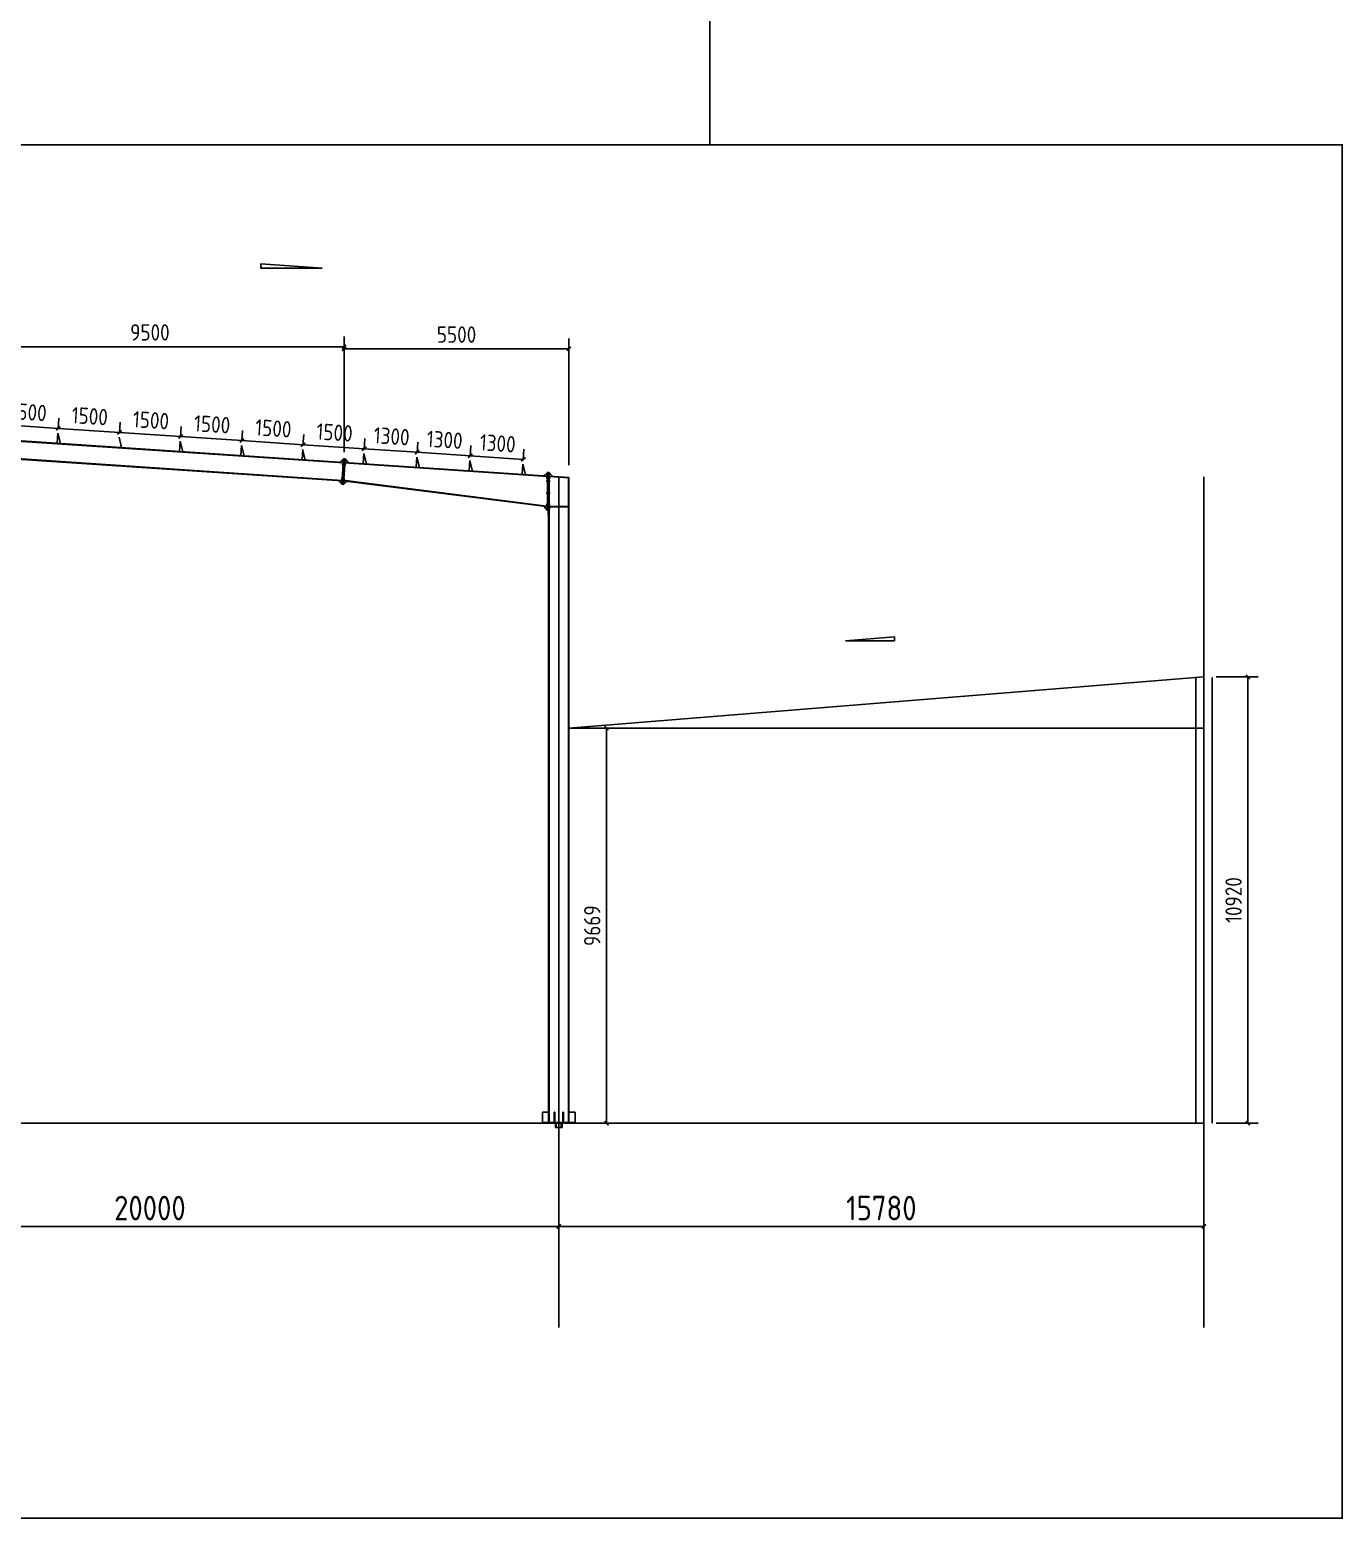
# Model space of a CAD drawing. Extents: x 424415 to 727970, y -73017 to 111783.
# Drawn here: x 695870 to 727970, y -22617 to 13798 of the extents above; entities that cross this region are included whole.
import ezdxf

# ---------------------------------------------------------------- set-up
doc = ezdxf.new("R2010")
doc.units = 0
doc.header["$LTSCALE"] = 1000
doc.header["$MEASUREMENT"] = 0
doc.layers.add('AXIS', color=3, linetype='Continuous')
doc.layers.add('DOTE', color=1, linetype='Continuous')
doc.styles.get("Standard").update_dxf_attribs({"font": 'gbenor.shx', "bigfont": 'gbcbig.shx'})
doc.dimstyles.get("Standard").update_dxf_attribs({"dimscale": 100, "dimtxt": 3.5, "dimasz": 1, "dimexe": 2.5, "dimexo": 3, "dimgap": 1.5, "dimtad": 1, "dimdec": 0, "dimzin": 0, "dimdsep": 46, "dimtxsty": 'Standard', "dimblk": 'ARCHTICK', "dimcen": 0.09, "dimadec": 0, "dimazin": 0, "dimtfac": 1, "dimtdec": 0, "dimtix": 1, "dimtmove": 2, "dimatfit": 3, "dimfxl": 1, "dimtolj": 1, "dimtzin": 0, "dimarcsym": 0})

# ---------------------------------------------------------------- blocks, each defined once
blk = doc.blocks.new('_ArchTick')
at = {"color": 0, "linetype": 'ByBlock', "const_width": 0.4}
blk.add_lwpolyline([(-0.5, -0.5), (0.5, 0.5)], dxfattribs=at)
blk = doc.blocks.new('*D1792')
at = {"color": 3, "lineweight": -2}
for p, q in [((703558, 3463), (703558, 6242)), ((709058, 3146), (709058, 6242)), ((709058, 5992), (703558, 5992))]:
    blk.add_line(p, q, dxfattribs=at)
at = {"layer": 'Defpoints', "color": 0}
for p in [(703558, 5992), (703558, 3163), (709058, 2846)]:
    blk.add_point(p, dxfattribs=at)
at = {"color": 3, "lineweight": -2, "xscale": 100, "yscale": 100, "zscale": 100, "rotation": 180}
blk.add_blockref('_ArchTick', (703558, 5992), dxfattribs=at)
at = {"color": 3, "lineweight": -2, "xscale": 100, "yscale": 100, "zscale": 100}
blk.add_blockref('_ArchTick', (709058, 5992), dxfattribs=at)
at = {"color": 0, "insert": (706308, 6342), "char_height": 400, "attachment_point": 5}
blk.add_mtext('\\A1;5500', dxfattribs=at)
blk = doc.blocks.new('*D1793')
at = {"color": 3, "lineweight": -2}
for p, q in [((694058, 4144), (694058, 6294)), ((703558, 3511), (703558, 6294)), ((703558, 6044), (694058, 6044))]:
    blk.add_line(p, q, dxfattribs=at)
at = {"layer": 'Defpoints', "color": 0}
for p in [(694058, 6044), (694058, 3844), (703558, 3211)]:
    blk.add_point(p, dxfattribs=at)
at = {"color": 3, "lineweight": -2, "xscale": 100, "yscale": 100, "zscale": 100, "rotation": 180}
blk.add_blockref('_ArchTick', (694058, 6044), dxfattribs=at)
at = {"color": 3, "lineweight": -2, "xscale": 100, "yscale": 100, "zscale": 100}
blk.add_blockref('_ArchTick', (703558, 6044), dxfattribs=at)
at = {"color": 0, "insert": (698808, 6394), "char_height": 400, "attachment_point": 5}
blk.add_mtext('\\A1;9500', dxfattribs=at)
blk = doc.blocks.new('*D1818')
at = {"color": 3, "lineweight": -2}
for p, q in [((695068, 4129), (695086, 4394)), ((695069, 4145), (696566, 4045)), ((696565, 4029), (696583, 4295))]:
    blk.add_line(p, q, dxfattribs=at)
at = {"layer": 'Defpoints', "color": 0}
for p in [(695062, 4029), (696566, 4045), (696558, 3930)]:
    blk.add_point(p, dxfattribs=at)
at = {"color": 3, "lineweight": -2, "xscale": 100, "yscale": 100, "zscale": 100}
for p, rotation in [((695069, 4145), 176.1859251658686), ((696566, 4045), 356.1859251658686)]:
    blk.add_blockref('_ArchTick', p, dxfattribs=dict(at, rotation=rotation))
at = {"color": 0, "insert": (695841, 4444), "char_height": 400, "attachment_point": 5, "rotation": 356.1859}
blk.add_mtext('\\A1;1500', dxfattribs=at)
blk = doc.blocks.new('*D1819')
at = {"color": 3, "lineweight": -2}
for p, q in [((696565, 4029), (696583, 4295)), ((696566, 4045), (698063, 3945)), ((698062, 3930), (698079, 4195))]:
    blk.add_line(p, q, dxfattribs=at)
at = {"layer": 'Defpoints', "color": 0}
for p in [(696558, 3930), (698055, 3830), (698063, 3945)]:
    blk.add_point(p, dxfattribs=at)
at = {"color": 3, "lineweight": -2, "xscale": 100, "yscale": 100, "zscale": 100}
for p, rotation in [((696566, 4045), 176.1859251658686), ((698063, 3945), 356.1859251658686)]:
    blk.add_blockref('_ArchTick', p, dxfattribs=dict(at, rotation=rotation))
at = {"color": 0, "insert": (697338, 4344), "char_height": 400, "attachment_point": 5, "rotation": 356.1859}
blk.add_mtext('\\A1;1500', dxfattribs=at)
blk = doc.blocks.new('*D1820')
at = {"color": 3, "lineweight": -2}
for p, q in [((698062, 3930), (698079, 4195)), ((699558, 3830), (699576, 4095)), ((698063, 3945), (699559, 3846))]:
    blk.add_line(p, q, dxfattribs=at)
at = {"layer": 'Defpoints', "color": 0}
for p in [(698055, 3830), (699552, 3730), (699559, 3846)]:
    blk.add_point(p, dxfattribs=at)
at = {"color": 3, "lineweight": -2, "xscale": 100, "yscale": 100, "zscale": 100}
for p, rotation in [((698063, 3945), 176.1859251658686), ((699559, 3846), 356.1859251658686)]:
    blk.add_blockref('_ArchTick', p, dxfattribs=dict(at, rotation=rotation))
at = {"color": 0, "insert": (698834, 4245), "char_height": 400, "attachment_point": 5, "rotation": 356.1859}
blk.add_mtext('\\A1;1500', dxfattribs=at)
blk = doc.blocks.new('*D1821')
at = {"color": 3, "lineweight": -2}
for p, q in [((699558, 3830), (699576, 4095)), ((699559, 3846), (701056, 3746)), ((701055, 3730), (701073, 3995))]:
    blk.add_line(p, q, dxfattribs=at)
at = {"layer": 'Defpoints', "color": 0}
for p in [(699552, 3730), (701056, 3746), (701048, 3630)]:
    blk.add_point(p, dxfattribs=at)
at = {"color": 3, "lineweight": -2, "xscale": 100, "yscale": 100, "zscale": 100}
for p, rotation in [((699559, 3846), 176.1859251658686), ((701056, 3746), 356.1859251658686)]:
    blk.add_blockref('_ArchTick', p, dxfattribs=dict(at, rotation=rotation))
at = {"color": 0, "insert": (700331, 4145), "char_height": 400, "attachment_point": 5, "rotation": 356.1859}
blk.add_mtext('\\A1;1500', dxfattribs=at)
blk = doc.blocks.new('*D1822')
at = {"color": 3, "lineweight": -2}
for p, q in [((701055, 3730), (701073, 3995)), ((701056, 3746), (702553, 3646)), ((702552, 3630), (702569, 3895))]:
    blk.add_line(p, q, dxfattribs=at)
at = {"layer": 'Defpoints', "color": 0}
for p in [(702553, 3646), (701048, 3630), (702545, 3531)]:
    blk.add_point(p, dxfattribs=at)
at = {"color": 3, "lineweight": -2, "xscale": 100, "yscale": 100, "zscale": 100}
for p, rotation in [((701056, 3746), 176.1859251658686), ((702553, 3646), 356.1859251658686)]:
    blk.add_blockref('_ArchTick', p, dxfattribs=dict(at, rotation=rotation))
at = {"color": 0, "insert": (701828, 4045), "char_height": 400, "attachment_point": 5, "rotation": 356.1859}
blk.add_mtext('\\A1;1500', dxfattribs=at)
blk = doc.blocks.new('*D1823')
at = {"color": 3, "lineweight": -2}
for p, q in [((702552, 3630), (702569, 3895)), ((702553, 3646), (704049, 3546)), ((704048, 3531), (704066, 3796))]:
    blk.add_line(p, q, dxfattribs=at)
at = {"layer": 'Defpoints', "color": 0}
for p in [(702545, 3531), (704042, 3431), (704049, 3546)]:
    blk.add_point(p, dxfattribs=at)
at = {"color": 3, "lineweight": -2, "xscale": 100, "yscale": 100, "zscale": 100}
for p, rotation in [((702553, 3646), 176.1859251658686), ((704049, 3546), 356.1859251658686)]:
    blk.add_blockref('_ArchTick', p, dxfattribs=dict(at, rotation=rotation))
at = {"color": 0, "insert": (703324, 3945), "char_height": 400, "attachment_point": 5, "rotation": 356.1859}
blk.add_mtext('\\A1;1500', dxfattribs=at)
blk = doc.blocks.new('*D1824')
at = {"color": 3, "lineweight": -2}
for p, q in [((704048, 3531), (704066, 3796)), ((705345, 3444), (705363, 3709)), ((704049, 3546), (705346, 3460))]:
    blk.add_line(p, q, dxfattribs=at)
at = {"layer": 'Defpoints', "color": 0}
for p in [(704042, 3431), (705339, 3344), (705346, 3460)]:
    blk.add_point(p, dxfattribs=at)
at = {"color": 3, "lineweight": -2, "xscale": 100, "yscale": 100, "zscale": 100}
for p, rotation in [((704049, 3546), 176.1859251658686), ((705346, 3460), 356.1859251658686)]:
    blk.add_blockref('_ArchTick', p, dxfattribs=dict(at, rotation=rotation))
at = {"color": 0, "insert": (704721, 3852), "char_height": 400, "attachment_point": 5, "rotation": 356.1859}
blk.add_mtext('\\A1;1300', dxfattribs=at)
blk = doc.blocks.new('*D1825')
at = {"color": 3, "lineweight": -2}
for p, q in [((705345, 3444), (705363, 3709)), ((705346, 3460), (706644, 3373)), ((706642, 3358), (706660, 3623))]:
    blk.add_line(p, q, dxfattribs=at)
at = {"layer": 'Defpoints', "color": 0}
for p in [(705339, 3344), (706644, 3373), (706636, 3258)]:
    blk.add_point(p, dxfattribs=at)
at = {"color": 3, "lineweight": -2, "xscale": 100, "yscale": 100, "zscale": 100}
for p, rotation in [((705346, 3460), 176.1859251658686), ((706644, 3373), 356.1859251658686)]:
    blk.add_blockref('_ArchTick', p, dxfattribs=dict(at, rotation=rotation))
at = {"color": 0, "insert": (706018, 3766), "char_height": 400, "attachment_point": 5, "rotation": 356.1859}
blk.add_mtext('\\A1;1300', dxfattribs=at)
blk = doc.blocks.new('*D1826')
at = {"color": 3, "lineweight": -2}
for p, q in [((706642, 3358), (706660, 3623)), ((706644, 3373), (707941, 3287)), ((707940, 3271), (707957, 3536))]:
    blk.add_line(p, q, dxfattribs=at)
at = {"layer": 'Defpoints', "color": 0}
for p in [(707941, 3287), (706636, 3258), (707933, 3171)]:
    blk.add_point(p, dxfattribs=at)
at = {"color": 3, "lineweight": -2, "xscale": 100, "yscale": 100, "zscale": 100}
for p, rotation in [((706644, 3373), 176.1859251658686), ((707941, 3287), 356.1859251658686)]:
    blk.add_blockref('_ArchTick', p, dxfattribs=dict(at, rotation=rotation))
at = {"color": 0, "insert": (707315, 3679), "char_height": 400, "attachment_point": 5, "rotation": 356.1859}
blk.add_mtext('\\A1;1300', dxfattribs=at)
blk = doc.blocks.new('*D1841')
at = {"color": 3, "lineweight": -2}
for p, q in [((708808, -14254), (708808, -15729)), ((724588, -14254), (724588, -15729)), ((708808, -15479), (724588, -15479))]:
    blk.add_line(p, q, dxfattribs=at)
at = {"layer": 'Defpoints', "color": 0}
for p in [(708808, -13954), (724588, -13954), (724588, -15479)]:
    blk.add_point(p, dxfattribs=at)
at = {"color": 3, "lineweight": -2, "xscale": 100, "yscale": 100, "zscale": 100, "rotation": 180}
blk.add_blockref('_ArchTick', (708808, -15479), dxfattribs=at)
at = {"color": 3, "lineweight": -2, "xscale": 100, "yscale": 100, "zscale": 100}
blk.add_blockref('_ArchTick', (724588, -15479), dxfattribs=at)
at = {"color": 0, "insert": (716698, -15029), "char_height": 600, "attachment_point": 5}
blk.add_mtext('\\A1;15780', dxfattribs=at)
blk = doc.blocks.new('*D1924')
at = {"color": 3, "lineweight": -2}
for p, q in [((709508, -3285), (710226, -3285)), ((709976, -12954), (709976, -3285)), ((709508, -12954), (710226, -12954))]:
    blk.add_line(p, q, dxfattribs=at)
at = {"layer": 'Defpoints', "color": 0}
for p in [(709208, -3285), (709976, -3285), (709208, -12954)]:
    blk.add_point(p, dxfattribs=at)
at = {"color": 3, "lineweight": -2, "xscale": 100, "yscale": 100, "zscale": 100}
for p, rotation in [((709976, -3285), 90), ((709976, -12954), 270)]:
    blk.add_blockref('_ArchTick', p, dxfattribs=dict(at, rotation=rotation))
at = {"color": 0, "insert": (709626, -8120), "char_height": 400, "attachment_point": 5, "rotation": 90}
blk.add_mtext('\\A1;9669', dxfattribs=at)
blk = doc.blocks.new('*D1925')
at = {"color": 3, "lineweight": -2}
for p, q in [((724888, -2034), (725913, -2034)), ((725663, -12954), (725663, -2034)), ((724888, -12954), (725913, -12954))]:
    blk.add_line(p, q, dxfattribs=at)
at = {"layer": 'Defpoints', "color": 0}
for p in [(724588, -2034), (725663, -2034), (724588, -12954)]:
    blk.add_point(p, dxfattribs=at)
at = {"color": 3, "lineweight": -2, "xscale": 100, "yscale": 100, "zscale": 100}
for p, rotation in [((725663, -2034), 90), ((725663, -12954), 270)]:
    blk.add_blockref('_ArchTick', p, dxfattribs=dict(at, rotation=rotation))
at = {"color": 0, "insert": (725313, -7494), "char_height": 400, "attachment_point": 5, "rotation": 90}
blk.add_mtext('\\A1;10920', dxfattribs=at)
blk = doc.blocks.new('*D2107')
at = {"color": 3, "lineweight": -2}
for p, q in [((688808, -14254), (688808, -15729)), ((708808, -14554), (708808, -15729)), ((688808, -15479), (708808, -15479))]:
    blk.add_line(p, q, dxfattribs=at)
at = {"layer": 'Defpoints', "color": 0}
for p in [(688808, -13954), (708808, -14254), (708808, -15479)]:
    blk.add_point(p, dxfattribs=at)
at = {"color": 3, "lineweight": -2, "xscale": 100, "yscale": 100, "zscale": 100, "rotation": 180}
blk.add_blockref('_ArchTick', (688808, -15479), dxfattribs=at)
at = {"color": 3, "lineweight": -2, "xscale": 100, "yscale": 100, "zscale": 100}
blk.add_blockref('_ArchTick', (708808, -15479), dxfattribs=at)
at = {"color": 0, "insert": (698808, -15029), "char_height": 600, "attachment_point": 5}
blk.add_mtext('\\A1;20000', dxfattribs=at)

msp = doc.modelspace()

# ---------------------------------------------------------------- linework, layer by layer
for p, q in [((701519.7, 7967.7), (701519.7, 8067.7)), ((701519.7, 8067.7), (703019.7, 7967.7)), ((703019.7, 7967.7), (701519.7, 7967.7)), ((694056.9, 3835.8), (703538.9, 3203.6)), ((694057.6, 3845.8), (703539.6, 3213.6)), ((696558.2, 3929.7), (696541.6, 3680.2)), ((696557, 3929.7), (696620.2, 3674.9)), ((698053.7, 3829.9), (698116.9, 3575.1)), ((699551.6, 3730.1), (699534.9, 3480.7)), ((699550.4, 3730.1), (699613.6, 3475.4)), ((694027.8, 3396.7), (703509.7, 2764.6)), ((694028.4, 3406.7), (703510.3, 2774.6)), ((701048.2, 3630.3), (701031.6, 3380.9)), ((701047.1, 3630.3), (701110.3, 3375.6)), ((702544.9, 3530.6), (702528.3, 3281.1)), ((702543.7, 3530.6), (702606.9, 3275.8)), ((703545.6, 3303.4), (703449.8, 3219.6)), ((703503.9, 2677.7), (703545.6, 3303.4)), ((703521.8, 2675.4), (703563.6, 3302.2)), ((703539.7, 2673.1), (703581.5, 3301)), ((703581.5, 3301), (703545.6, 3303.4)), ((703581.5, 3301), (703665.3, 3205.2)), ((704041.6, 3430.8), (704025, 3181.3)), ((704040.4, 3430.8), (704103.6, 3176)), ((705338.7, 3344.3), (705322.1, 3094.9)), ((705337.5, 3344.3), (705400.7, 3089.5)), ((703601.8, 3154.3), (703506, 3160.7)), ((703608.5, 3254.1), (703512.7, 3260.5)), ((703581.2, 3145.7), (703525.3, 3149.4)), ((703582.5, 3165.7), (703526.6, 3169.4)), ((703587.8, 3245.5), (703532, 3249.2)), ((703589.2, 3265.4), (703533.3, 3269.2)), ((703556.9, 3202.4), (708550.9, 2869.5)), ((703557.6, 3212.4), (708551.6, 2879.5)), ((706635.8, 3257.8), (706619.2, 3008.4)), ((706634.7, 3257.8), (706697.9, 3003.1)), ((707932.9, 3171.4), (707916.3, 2921.9)), ((707931.8, 3171.4), (707995, 2916.6)), ((708533.6, 2969.5), (708445, 2886.6)), ((708599.6, 2924.5), (708503.6, 2924.5)), ((708551.6, 2969.5), (708533.6, 2969.5)), ((708533.6, 2969.5), (708533.6, 2039.5)), ((708551.6, 2969.5), (708551.6, 1939.5)), ((708551.6, 2969.5), (708569.6, 2969.5)), ((708569.6, 2969.5), (708569.6, 1939.5)), ((703503.9, 2677.7), (703422, 2770.5)), ((703572.5, 2715.3), (703476.7, 2721.7)), ((703579.2, 2815.1), (703483.4, 2821.5)), ((703551.9, 2706.7), (703496, 2710.4)), ((703553.2, 2726.6), (703497.4, 2730.4)), ((703558.6, 2806.5), (703502.7, 2810.2)), ((703539.7, 2673.1), (703503.9, 2677.7)), ((703559.9, 2826.4), (703504, 2830.1)), ((708569.6, 2124.4), (703527.8, 2765.2)), ((708569.6, 2134.5), (703529, 2775.1)), ((703539.7, 2673.1), (703634.9, 2751.6)), ((708599.6, 2824.5), (708503.6, 2824.5)), ((708599.6, 2754.5), (708503.6, 2754.5)), ((708569.6, 2878.3), (709057.6, 2845.8)), ((708569.6, 2868.3), (709057.6, 2835.7)), ((708569.6, 2845.8), (708569.6, -12934.2)), ((709045.6, -12934.2), (709045.6, 2836.5)), ((709057.6, -12934.2), (709057.6, 2845.8)), ((708599.6, 2469.5), (708503.6, 2469.5)), ((708533.6, 2039.5), (708444.7, 2140.3)), ((708599.6, 2184.5), (708503.6, 2184.5)), ((708599.6, 2084.5), (708503.6, 2084.5)), ((708533.6, 2039.5), (708551.6, 2039.5)), ((708569.6, 1939.5), (708551.6, 1939.5)), ((708557.6, 1939.5), (708557.6, -12934.2)), ((708569.6, 2132.6), (709045.6, 2132.6)), ((708569.6, 2124.6), (709045.6, 2124.6)), ((717023.2, -1052), (715823.2, -1152)), ((717023.2, -1152), (717023.2, -1052)), ((715823.2, -1152), (717023.2, -1152)), ((709057.6, -3285.2), (724587.6, -2034.2)), ((708407.6, -12932.2), (708407.6, -12682.2)), ((708407.6, -12682.2), (708569.6, -12682.2)), ((708569.6, -12682.2), (708407.6, -12682.2)), ((708407.6, -12682.2), (708407.6, -12932.2)), ((708691.6, -12934.2), (708691.6, -12682.2)), ((708691.6, -12682.2), (708707.6, -12682.2)), ((708691.6, -12934.2), (708691.6, -12682.2)), ((708707.6, -12682.2), (708691.6, -12682.2)), ((708707.6, -12934.2), (708707.6, -12682.2)), ((708707.6, -12934.2), (708707.6, -12682.2)), ((708907.6, -12934.2), (708907.6, -12682.2)), ((708907.6, -12682.2), (708923.6, -12682.2)), ((708907.6, -12934.2), (708907.6, -12682.2)), ((708923.6, -12682.2), (708907.6, -12682.2)), ((708923.6, -12934.2), (708923.6, -12682.2)), ((708923.6, -12934.2), (708923.6, -12682.2)), ((709045.6, -12682.2), (709207.6, -12682.2)), ((709207.6, -12682.2), (709045.6, -12682.2)), ((709207.6, -12682.2), (709207.6, -12932.2)), ((709207.6, -12932.2), (709207.6, -12682.2)), ((708407.6, -12932.2), (708407.6, -12954.2)), ((708407.6, -12954.2), (708407.6, -12932.2)), ((708407.6, -12934.2), (709207.6, -12934.2)), ((708407.6, -12954.2), (709207.6, -12954.2)), ((709207.6, -12954.2), (708407.6, -12954.2)), ((709207.6, -12954.2), (708407.6, -12954.2)), ((708407.6, -12954.2), (709207.6, -12954.2)), ((709207.6, -12954.2), (709207.6, -12932.2)), ((709207.6, -12932.2), (709207.6, -12954.2))]:
    msp.add_line(p, q)
at = {"color": 0}
for p, q in [((703526.6, 3169.4), (703525.3, 3149.4)), ((703526, 3159.4), (703526.6, 3169.4)), ((703535.9, 3158.7), (703526, 3159.4)), ((703533.3, 3269.2), (703532, 3249.2)), ((703532.6, 3259.2), (703533.3, 3269.2)), ((703542.6, 3258.5), (703532.6, 3259.2)), ((703582.5, 3165.7), (703581.2, 3145.7)), ((703589.2, 3265.4), (703587.8, 3245.5)), ((708523.6, 2924.5), (708523.6, 2934.5)), ((708579.6, 2934.5), (708523.6, 2934.5)), ((708533.6, 2924.5), (708523.6, 2924.5)), ((708523.6, 2924.5), (708523.6, 2914.5)), ((708579.6, 2914.5), (708523.6, 2914.5)), ((708569.6, 2969.5), (708660.6, 2872.2)), ((708569.6, 2924.5), (708579.6, 2924.5)), ((708579.6, 2924.5), (708579.6, 2934.5)), ((708579.6, 2924.5), (708579.6, 2914.5)), ((703497.4, 2730.4), (703496, 2710.4)), ((703496.7, 2720.4), (703497.4, 2730.4)), ((703506.7, 2719.7), (703496.7, 2720.4)), ((703504, 2830.1), (703502.7, 2810.2)), ((703503.4, 2820.2), (703504, 2830.1)), ((703513.3, 2819.5), (703503.4, 2820.2)), ((703553.2, 2726.6), (703551.9, 2706.7)), ((703559.9, 2826.4), (703558.6, 2806.5)), ((708523.6, 2824.5), (708523.6, 2834.5)), ((708579.6, 2834.5), (708523.6, 2834.5)), ((708533.6, 2824.5), (708523.6, 2824.5)), ((708523.6, 2824.5), (708523.6, 2814.5)), ((708579.6, 2814.5), (708523.6, 2814.5)), ((708523.6, 2754.5), (708523.6, 2764.5)), ((708579.6, 2764.5), (708523.6, 2764.5)), ((708533.6, 2754.5), (708523.6, 2754.5)), ((708523.6, 2754.5), (708523.6, 2744.5)), ((708579.6, 2744.5), (708523.6, 2744.5)), ((708569.6, 2824.5), (708579.6, 2824.5)), ((708569.6, 2754.5), (708579.6, 2754.5)), ((708579.6, 2824.5), (708579.6, 2834.5)), ((708579.6, 2824.5), (708579.6, 2814.5)), ((708579.6, 2754.5), (708579.6, 2764.5)), ((708579.6, 2754.5), (708579.6, 2744.5)), ((708523.6, 2469.5), (708523.6, 2479.5)), ((708579.6, 2479.5), (708523.6, 2479.5)), ((708533.6, 2469.5), (708523.6, 2469.5)), ((708523.6, 2469.5), (708523.6, 2459.5)), ((708579.6, 2459.5), (708523.6, 2459.5)), ((708523.6, 2184.5), (708523.6, 2194.5)), ((708579.6, 2194.5), (708523.6, 2194.5)), ((708569.6, 2469.5), (708579.6, 2469.5)), ((708579.6, 2469.5), (708579.6, 2479.5)), ((708579.6, 2469.5), (708579.6, 2459.5)), ((708579.6, 2184.5), (708579.6, 2194.5)), ((708533.6, 2184.5), (708523.6, 2184.5)), ((708523.6, 2184.5), (708523.6, 2174.5)), ((708579.6, 2174.5), (708523.6, 2174.5)), ((708523.6, 2084.5), (708523.6, 2094.5)), ((708579.6, 2094.5), (708523.6, 2094.5)), ((708533.6, 2084.5), (708523.6, 2084.5)), ((708523.6, 2084.5), (708523.6, 2074.5)), ((708579.6, 2074.5), (708523.6, 2074.5)), ((708569.6, 2184.5), (708579.6, 2184.5)), ((708569.6, 2084.5), (708579.6, 2084.5)), ((708579.6, 2184.5), (708579.6, 2174.5)), ((708579.6, 2084.5), (708579.6, 2094.5)), ((708579.6, 2084.5), (708579.6, 2074.5)), ((724387.6, -12954.2), (724387.6, -2050.4)), ((724787.6, -12954.2), (724787.6, -2050.4))]:
    msp.add_line(p, q, dxfattribs=at)
at = {"color": 6}
for p, q in [((708727.6, -12954.2), (708727.6, -13054.2)), ((708727.6, -13054.2), (708887.6, -13054.2)), ((708747.6, -12954.2), (708747.6, -13054.2)), ((708867.6, -13054.2), (708867.6, -12954.2)), ((708887.6, -13054.2), (708887.6, -12954.2))]:
    msp.add_line(p, q, dxfattribs=at)
for points in [[(664984.7, 10982.9), (712504.7, 10982.9), (712504.7, 44582.9), (664984.7, 44582.9)], [(664984.7, 10982.9), (727969.9, 10982.9), (727969.9, -22617.1), (664984.7, -22617.1)]]:
    msp.add_lwpolyline(points, close=True)
msp.add_lwpolyline([(712504.7, 10982.9), (664984.7, 10982.9), (664984.7, -22617.1), (712504.7, -22617.1)])
at = {"layer": 'AXIS'}
for p, q in [((708807.6, -13954.2), (708807.6, -17954.2)), ((724587.6, -13954.2), (724587.6, -17954.2))]:
    msp.add_line(p, q, dxfattribs=at)
at = {"layer": 'DOTE'}
for p, q in [((708807.6, -13954.2), (708807.6, 2862.4)), ((724587.6, -13954.2), (724587.6, 2862.4)), ((709057.6, -3285.2), (724587.6, -3285.2)), ((674672.6, -12954.2), (724587.6, -12954.2))]:
    msp.add_line(p, q, dxfattribs=at)

# ---------------------------------------------------------------- dimensions: what is measured, and where the dimension line sits
for base, p1, p2, angle, override, picture, middle in [((694057.6, 6043.9), (703557.6, 3210.7), (694057.6, 3844), 180, {"dimtxt": 4, "dimclrd": 3, "dimclre": 3}, '*D1793', (698807.6, 6393.9)), ((703557.6, 5991.8), (709057.6, 2845.8), (703557.6, 3163.2), 180, {"dimtxt": 4, "dimclrd": 3, "dimclre": 3}, '*D1792', (706307.6, 6341.8)), ((696565.9, 4045.1), (695061.5, 4029.5), (696558.2, 3929.7), 176.18593, {"dimtxt": 4, "dimexo": 1, "dimclrd": 3, "dimclre": 3}, '*D1818', (695840.8, 4444.2)), ((698062.6, 3945.3), (696558.2, 3929.7), (698054.9, 3829.9), 176.18593, {"dimtxt": 4, "dimexo": 1, "dimclrd": 3, "dimclre": 3}, '*D1819', (697337.5, 4344.5)), ((699559.2, 3845.6), (698054.9, 3829.9), (699551.6, 3730.1), 176.18593, {"dimtxt": 4, "dimexo": 1, "dimclrd": 3, "dimclre": 3}, '*D1820', (698834.2, 4244.7)), ((701055.9, 3745.8), (699551.6, 3730.1), (701048.2, 3630.3), 176.18593, {"dimtxt": 4, "dimexo": 1, "dimclrd": 3, "dimclre": 3}, '*D1821', (700330.9, 4144.9)), ((702552.6, 3646), (701048.2, 3630.3), (702544.9, 3530.6), 176.18593, {"dimtxt": 4, "dimexo": 1, "dimclrd": 3, "dimclre": 3}, '*D1822', (701827.5, 4045.1)), ((704049.3, 3546.2), (702544.9, 3530.6), (704041.6, 3430.8), 176.18593, {"dimtxt": 4, "dimexo": 1, "dimclrd": 3, "dimclre": 3}, '*D1823', (703324.2, 3945.3)), ((705346.4, 3459.8), (704041.6, 3430.8), (705338.7, 3344.3), 176.18593, {"dimtxt": 4, "dimexo": 1, "dimclrd": 3, "dimclre": 3}, '*D1824', (704721.1, 3852.2)), ((706643.5, 3373.3), (705338.7, 3344.3), (706635.8, 3257.8), 176.18593, {"dimtxt": 4, "dimexo": 1, "dimclrd": 3, "dimclre": 3}, '*D1825', (706018.2, 3765.7)), ((707940.6, 3286.8), (706635.8, 3257.8), (707932.9, 3171.4), 176.18593, {"dimtxt": 4, "dimexo": 1, "dimclrd": 3, "dimclre": 3}, '*D1826', (707315.4, 3679.3)), ((725663, -2034.2), (724587.6, -12954.2), (724587.6, -2034.2), 90, {"dimtxt": 4, "dimclrd": 3, "dimclre": 3}, '*D1925', (725313, -7494.2)), ((709975.9, -3285.2), (709207.6, -12954.2), (709207.6, -3285.2), 90, {"dimtxt": 4, "dimclrd": 3, "dimclre": 3}, '*D1924', (709625.9, -8119.7))]:
    dim = msp.add_linear_dim(base=base, p1=p1, p2=p2, angle=angle, dimstyle='Standard', override=override)
    dim.commit()
    dim.dimension.update_dxf_attribs({"geometry": picture, "text_midpoint": middle})
for base, p1, p2, picture, middle in [((708807.6, -15479.2), (688807.6, -13954.2), (708807.6, -14254.2), '*D2107', (698807.6, -15029.2)), ((724587.6, -15479.2), (708807.6, -13954.2), (724587.6, -13954.2), '*D1841', (716697.6, -15029.2))]:
    dim = msp.add_linear_dim(base=base, p1=p1, p2=p2, dimstyle='Standard', override={"dimtxt": 6, "dimclrd": 3, "dimclre": 3})
    dim.commit()
    dim.dimension.update_dxf_attribs({"geometry": picture, "text_midpoint": middle})

doc.saveas('drawing.dxf')
